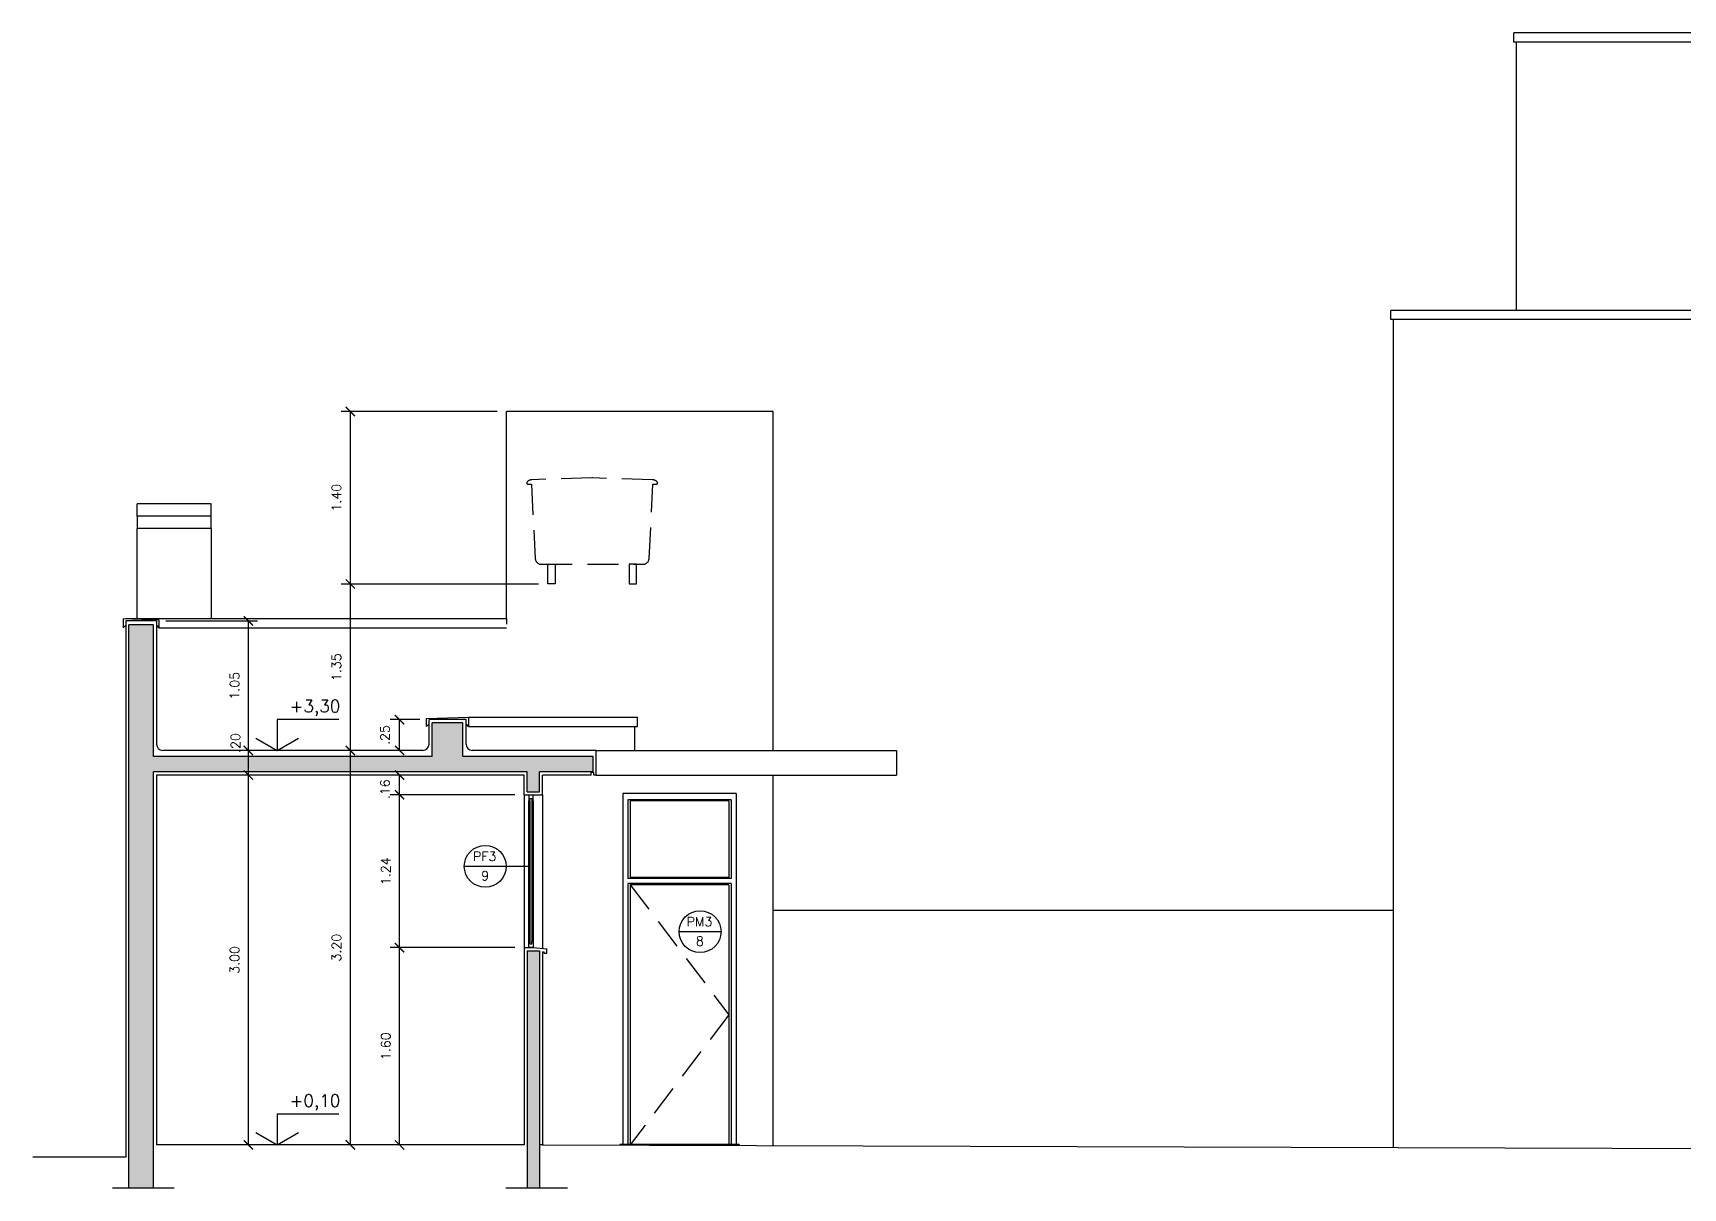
# Model space of a CAD drawing. Header units: millimetres. Extents: x 128 to 761, y 122 to 191.
# Drawn here: x 670.2 to 683.58, y 123.65 to 133.02 of the extents above; entities that cross this region are included whole.
import ezdxf

# ---------------------------------------------------------------- set-up
doc = ezdxf.new("R2010")
doc.units = ezdxf.units.MM
doc.linetypes.add('HIDDEN', pattern=[0.375, 0.25, -0.125])
for name, color, linetype in [('ALV', 5, 'Continuous'), ('CAIX', 2, 'Continuous'), ('CAIXN', 7, 'Continuous'), ('COTAS', 1, 'Continuous'), ('LPROJ', 7, 'HIDDEN'), ('LVISTA01', 8, 'Continuous'), ('LVISTA02', 1, 'Continuous'), ('LVISTA025', 3, 'Continuous'), ('LVISTA03', 4, 'Continuous'), ('NOTAS', 2, 'Continuous'), ('REVEST', 2, 'Continuous'), ('SOLID', 8, 'Continuous')]:
    doc.layers.add(name, color=color, linetype=linetype)
doc.styles.add('60-50', font='romans.shx', dxfattribs={"height": 0.075})
doc.styles.add('80-50', font='romans.shx', dxfattribs={"height": 0.1})
doc.dimstyles.new('50', dxfattribs={"dimtxt": 0.1, "dimasz": 2.5, "dimexe": 1.25, "dimexo": 0.625, "dimgap": 0.075, "dimtad": 1, "dimzin": 0, "dimdsep": 46, "dimtxsty": '60-50', "dimcen": 2.5, "dimclrt": 3, "dimadec": 0, "dimazin": 0, "dimtfac": 1, "dimtmove": 0, "dimatfit": 3, "dimfxl": 1, "dimarcsym": 0})

# ---------------------------------------------------------------- blocks, each defined once
blk = doc.blocks.new('_ARCHTICK')
at = {"color": 0, "linetype": 'ByBlock', "const_width": 0.15}
blk.add_lwpolyline([(-0.5, -0.5), (0.5, 0.5)], dxfattribs=at)
blk = doc.blocks.new('*D526')
at = {"layer": 'COTAS', "color": 0, "lineweight": -2}
blk.add_line((671.947, 124), (671.947, 127), dxfattribs=at)
at = {"layer": 'DEFPOINTS', "color": 0}
for p in [(671.947, 127), (671.947, 127), (671.947, 124)]:
    blk.add_point(p, dxfattribs=at)
at = {"layer": 'COTAS', "color": 0, "lineweight": -2, "xscale": 0.075, "yscale": 0.075, "zscale": 0.075}
for p, rotation in [((671.947, 127), 90), ((671.947, 124), 270)]:
    blk.add_blockref('_ARCHTICK', p, dxfattribs=dict(at, rotation=rotation))
at = {"layer": 'COTAS', "color": 3, "insert": (671.835, 125.5), "char_height": 0.075, "attachment_point": 5, "rotation": 90, "style": '60-50'}
blk.add_mtext('3.00', dxfattribs=at)
blk = doc.blocks.new('*D527')
at = {"layer": 'COTAS', "color": 0, "lineweight": -2}
blk.add_line((671.947, 127), (671.947, 127.2), dxfattribs=at)
at = {"layer": 'DEFPOINTS', "color": 0}
for p in [(671.947, 127.2), (671.947, 127.2), (671.947, 127)]:
    blk.add_point(p, dxfattribs=at)
at = {"layer": 'COTAS', "color": 0, "lineweight": -2, "xscale": 0.075, "yscale": 0.075, "zscale": 0.075}
for p, rotation in [((671.947, 127.2), 90), ((671.947, 127), 270)]:
    blk.add_blockref('_ARCHTICK', p, dxfattribs=dict(at, rotation=rotation))
at = {"layer": 'COTAS', "color": 3, "insert": (671.842, 127.26), "char_height": 0.075, "attachment_point": 5, "rotation": 90, "style": '60-50'}
blk.add_mtext('.20', dxfattribs=at)
blk = doc.blocks.new('*D528')
at = {"layer": 'COTAS', "color": 0, "lineweight": -2}
for p, q in [((671.277, 128.25), (672.022, 128.25)), ((671.947, 127.2), (671.947, 128.25))]:
    blk.add_line(p, q, dxfattribs=at)
at = {"layer": 'DEFPOINTS', "color": 0}
for p in [(671.202, 128.25), (671.947, 128.25), (671.947, 127.2)]:
    blk.add_point(p, dxfattribs=at)
at = {"layer": 'COTAS', "color": 0, "lineweight": -2, "xscale": 0.075, "yscale": 0.075, "zscale": 0.075}
for p, rotation in [((671.947, 128.25), 90), ((671.947, 127.2), 270)]:
    blk.add_blockref('_ARCHTICK', p, dxfattribs=dict(at, rotation=rotation))
at = {"layer": 'COTAS', "color": 3, "insert": (671.835, 127.725), "char_height": 0.075, "attachment_point": 5, "rotation": 90, "style": '60-50'}
blk.add_mtext('1.05', dxfattribs=at)
blk = doc.blocks.new('*D529')
at = {"layer": 'COTAS', "color": 0, "lineweight": -2}
for p, q in [((674.108, 125.6), (673.098, 125.6)), ((673.173, 124), (673.173, 125.6))]:
    blk.add_line(p, q, dxfattribs=at)
at = {"layer": 'DEFPOINTS', "color": 0}
for p in [(673.173, 125.6), (674.183, 125.6), (673.173, 124)]:
    blk.add_point(p, dxfattribs=at)
at = {"layer": 'COTAS', "color": 0, "lineweight": -2, "xscale": 0.075, "yscale": 0.075, "zscale": 0.075}
for p, rotation in [((673.173, 125.6), 90), ((673.173, 124), 270)]:
    blk.add_blockref('_ARCHTICK', p, dxfattribs=dict(at, rotation=rotation))
at = {"layer": 'COTAS', "color": 3, "insert": (673.061, 124.8), "char_height": 0.075, "attachment_point": 5, "rotation": 90, "style": '60-50'}
blk.add_mtext('1.60', dxfattribs=at)
blk = doc.blocks.new('*D530')
at = {"layer": 'COTAS', "color": 0, "lineweight": -2}
for p, q in [((674.108, 126.84), (673.098, 126.84)), ((673.173, 125.6), (673.173, 126.84))]:
    blk.add_line(p, q, dxfattribs=at)
at = {"layer": 'DEFPOINTS', "color": 0}
for p in [(673.173, 126.84), (674.183, 126.84), (674.183, 125.6)]:
    blk.add_point(p, dxfattribs=at)
at = {"layer": 'COTAS', "color": 0, "lineweight": -2, "xscale": 0.075, "yscale": 0.075, "zscale": 0.075}
for p, rotation in [((673.173, 126.84), 90), ((673.173, 125.6), 270)]:
    blk.add_blockref('_ARCHTICK', p, dxfattribs=dict(at, rotation=rotation))
at = {"layer": 'COTAS', "color": 3, "insert": (673.061, 126.22), "char_height": 0.075, "attachment_point": 5, "rotation": 90, "style": '60-50'}
blk.add_mtext('1.24', dxfattribs=at)
blk = doc.blocks.new('*D531')
at = {"layer": 'COTAS', "color": 0, "lineweight": -2}
blk.add_line((673.173, 126.84), (673.173, 127), dxfattribs=at)
at = {"layer": 'DEFPOINTS', "color": 0}
for p in [(673.173, 127), (673.173, 127), (674.183, 126.84)]:
    blk.add_point(p, dxfattribs=at)
at = {"layer": 'COTAS', "color": 0, "lineweight": -2, "xscale": 0.075, "yscale": 0.075, "zscale": 0.075}
for p, rotation in [((673.173, 127), 90), ((673.173, 126.84), 270)]:
    blk.add_blockref('_ARCHTICK', p, dxfattribs=dict(at, rotation=rotation))
at = {"layer": 'COTAS', "color": 3, "insert": (673.055, 126.885), "char_height": 0.075, "attachment_point": 5, "rotation": 90, "style": '60-50'}
blk.add_mtext('.16', dxfattribs=at)
blk = doc.blocks.new('*D532')
at = {"layer": 'COTAS', "color": 0, "lineweight": -2}
for p, q in [((673.337, 127.45), (673.098, 127.45)), ((673.173, 127.2), (673.173, 127.45))]:
    blk.add_line(p, q, dxfattribs=at)
at = {"layer": 'DEFPOINTS', "color": 0}
for p in [(673.173, 127.45), (673.412, 127.45), (673.173, 127.2)]:
    blk.add_point(p, dxfattribs=at)
at = {"layer": 'COTAS', "color": 0, "lineweight": -2, "xscale": 0.075, "yscale": 0.075, "zscale": 0.075}
for p, rotation in [((673.173, 127.45), 90), ((673.173, 127.2), 270)]:
    blk.add_blockref('_ARCHTICK', p, dxfattribs=dict(at, rotation=rotation))
at = {"layer": 'COTAS', "color": 3, "insert": (673.055, 127.325), "char_height": 0.075, "attachment_point": 5, "rotation": 90, "style": '60-50'}
blk.add_mtext('.25', dxfattribs=at)
blk = doc.blocks.new('*D533')
at = {"layer": 'COTAS', "color": 0, "lineweight": -2}
blk.add_line((672.774, 124), (672.774, 127.2), dxfattribs=at)
at = {"layer": 'DEFPOINTS', "color": 0}
for p in [(672.774, 127.2), (672.774, 127.2), (672.774, 124)]:
    blk.add_point(p, dxfattribs=at)
at = {"layer": 'COTAS', "color": 0, "lineweight": -2, "xscale": 0.075, "yscale": 0.075, "zscale": 0.075}
for p, rotation in [((672.774, 127.2), 90), ((672.774, 124), 270)]:
    blk.add_blockref('_ARCHTICK', p, dxfattribs=dict(at, rotation=rotation))
at = {"layer": 'COTAS', "color": 3, "insert": (672.661, 125.6), "char_height": 0.075, "attachment_point": 5, "rotation": 90, "style": '60-50'}
blk.add_mtext('3.20', dxfattribs=at)
blk = doc.blocks.new('*D534')
at = {"layer": 'COTAS', "color": 0, "lineweight": -2}
for p, q in [((674.3, 128.55), (672.699, 128.55)), ((672.774, 127.2), (672.774, 128.55))]:
    blk.add_line(p, q, dxfattribs=at)
at = {"layer": 'DEFPOINTS', "color": 0}
for p in [(672.774, 128.55), (674.375, 128.55), (672.774, 127.2)]:
    blk.add_point(p, dxfattribs=at)
at = {"layer": 'COTAS', "color": 0, "lineweight": -2, "xscale": 0.075, "yscale": 0.075, "zscale": 0.075}
for p, rotation in [((672.774, 128.55), 90), ((672.774, 127.2), 270)]:
    blk.add_blockref('_ARCHTICK', p, dxfattribs=dict(at, rotation=rotation))
at = {"layer": 'COTAS', "color": 3, "insert": (672.661, 127.875), "char_height": 0.075, "attachment_point": 5, "rotation": 90, "style": '60-50'}
blk.add_mtext('1.35', dxfattribs=at)
blk = doc.blocks.new('*D535')
at = {"layer": 'COTAS', "color": 0, "lineweight": -2}
for p, q in [((673.965, 129.95), (672.699, 129.95)), ((672.774, 128.55), (672.774, 129.95))]:
    blk.add_line(p, q, dxfattribs=at)
at = {"layer": 'DEFPOINTS', "color": 0}
for p in [(672.774, 129.95), (674.04, 129.95), (674.375, 128.55)]:
    blk.add_point(p, dxfattribs=at)
at = {"layer": 'COTAS', "color": 0, "lineweight": -2, "xscale": 0.075, "yscale": 0.075, "zscale": 0.075}
for p, rotation in [((672.774, 129.95), 90), ((672.774, 128.55), 270)]:
    blk.add_blockref('_ARCHTICK', p, dxfattribs=dict(at, rotation=rotation))
at = {"layer": 'COTAS', "color": 3, "insert": (672.661, 129.25), "char_height": 0.075, "attachment_point": 5, "rotation": 90, "style": '60-50'}
blk.add_mtext('1.40', dxfattribs=at)

msp = doc.modelspace()

# ---------------------------------------------------------------- hatches: boundary and pattern name
at = {"layer": 'SOLID'}
h = msp.add_hatch(color=256, dxfattribs=at)
h.paths.add_polyline_path([(670.9767, 123.6502), (671.1767, 123.6502), (671.1767, 127.0252), (674.2079, 127.0252), (674.2079, 126.8652), (674.3079, 126.8652), (674.3079, 127.0252), (674.7427, 127.0252), (674.7427, 127.1502), (673.6873, 127.1502), (673.6873, 127.4252), (673.4373, 127.4252), (673.4373, 127.1502), (671.1767, 127.1502), (671.1767, 128.2202), (670.9767, 128.2202)])
h.paths.add_polyline_path([(674.3079, 125.5752), (674.2079, 125.5752), (674.2079, 123.6502), (674.3079, 123.6502)], flags=17)

# ---------------------------------------------------------------- linework, layer by layer
at = {"layer": 'ALV'}
for p, q in [((670.9767, 123.6502), (670.9767, 128.2202)), ((671.1767, 128.2202), (670.9767, 128.2202)), ((671.1767, 127.1502), (671.1767, 128.2202)), ((673.4373, 127.1502), (673.4373, 127.4252)), ((673.6873, 127.4252), (673.4373, 127.4252)), ((673.6873, 127.1502), (673.6873, 127.4252)), ((673.4373, 127.1502), (671.1767, 127.1502)), ((674.7427, 127.1502), (673.6873, 127.1502)), ((674.7427, 127.0252), (674.7427, 127.1502)), ((671.1767, 123.6502), (671.1767, 127.0252)), ((674.2079, 127.0252), (671.1767, 127.0252)), ((674.2079, 126.8652), (674.2079, 127.0252)), ((674.7427, 127.0252), (674.3079, 127.0252)), ((674.3079, 126.8652), (674.3079, 127.0252)), ((674.2079, 126.8652), (674.3079, 126.8652)), ((674.2079, 125.5752), (674.3079, 125.5752)), ((674.2079, 125.5752), (674.2079, 123.6502)), ((674.3079, 125.5752), (674.3079, 123.6502))]:
    msp.add_line(p, q, dxfattribs=at)
at = {"layer": 'CAIX'}
for p, q in [((670.9317, 128.2702), (670.9317, 128.1952)), ((670.9317, 128.2702), (671.2217, 128.2602)), ((670.9317, 128.1952), (670.9517, 128.2152)), ((671.2017, 128.2152), (671.2217, 128.1952)), ((671.2217, 128.2602), (671.2217, 128.1952)), ((674.2204, 126.8402), (674.2204, 126.7902)), ((674.2204, 126.7902), (674.2304, 126.7902)), ((674.2304, 126.7902), (674.2304, 126.8102)), ((674.2304, 126.8102), (674.2454, 126.8102)), ((674.2304, 126.7902), (674.2304, 125.6502)), ((674.2454, 126.8102), (674.2454, 126.7902)), ((674.2454, 126.7902), (674.2454, 125.6502)), ((674.2454, 126.7902), (674.2554, 126.7902)), ((674.2554, 126.7902), (674.2554, 126.8402))]:
    msp.add_line(p, q, dxfattribs=at)
msp.add_lwpolyline([(673.4123, 127.4152), (673.3923, 127.3952), (673.3923, 127.4602), (673.7323, 127.4702), (673.7323, 127.3952), (673.7123, 127.4152)], dxfattribs=at)
msp.add_lwpolyline([(674.2454, 125.6302), (674.2454, 125.6502), (674.2554, 125.6502), (674.2554, 125.6002), (674.2204, 125.6002), (674.2204, 125.6502), (674.2304, 125.6502), (674.2304, 125.6302)], close=True, dxfattribs=at)
at = {"layer": 'CAIXN', "color": 8, "ltscale": 0.5}
for p, q in [((673.6983, 126.2599), (674.2304, 126.2599)), ((675.4408, 125.7298), (675.7808, 125.7298))]:
    msp.add_line(p, q, dxfattribs=at)
for centre in [(673.8683, 126.2599), (675.6108, 125.7298)]:
    msp.add_circle(centre, 0.17, dxfattribs=at)
at = {"layer": 'LPROJ'}
for p, q in [((675.0436, 126.1102), (675.8436, 125.0552)), ((675.8436, 125.0552), (675.0436, 124.0002))]:
    msp.add_line(p, q, dxfattribs=at)
msp.add_lwpolyline([(674.2456, 129.3961, 0.1914569), (674.2117, 129.3815), (674.2074, 129.3772, 0.6681786), (674.2145, 129.3602), (674.2429, 129.3602), (674.273, 128.7577, 0.3996556), (674.3229, 128.7102), (675.1478, 128.7102, 0.3996556), (675.1977, 128.7577), (675.2279, 129.3602), (675.2562, 129.3602, 0.6681786), (675.2633, 129.3772), (675.259, 129.3815, 0.1914569), (675.2251, 129.3961), (674.7368, 129.4101, 0.0143646), (674.7339, 129.4101)], format="xyb", close=True, dxfattribs=at)
for points in [[(674.4354, 128.7102), (674.4354, 128.5502), (674.3754, 128.5502), (674.3754, 128.7102)], [(675.0954, 128.7102), (675.0354, 128.7102), (675.0354, 128.5502), (675.0954, 128.5502)]]:
    msp.add_lwpolyline(points, close=True, dxfattribs=at)
at = {"layer": 'LVISTA01'}
msp.add_line((681.2323, 125.9002), (676.2043, 125.9002), dxfattribs=at)
at = {"layer": 'LVISTA02'}
for p, q in [((683.9823, 132.9452), (682.2323, 132.9452)), ((683.9823, 130.6952), (681.2323, 130.6952)), ((671.0449, 129.1002), (671.0449, 129.0002)), ((671.6449, 129.0002), (671.6449, 129.1002)), ((674.0404, 128.2702), (674.0404, 128.2252)), ((671.2217, 128.1952), (674.0404, 128.1952)), ((673.7323, 127.4702), (675.1027, 127.4702)), ((675.1027, 127.3952), (675.1027, 127.4702)), ((673.7323, 127.3952), (675.1027, 127.3952)), ((675.0827, 127.2002), (675.0827, 127.3952)), ((674.7677, 127.2002), (677.2031, 127.2002)), ((677.2031, 127.2002), (677.2031, 127.0002)), ((674.7677, 127.0002), (677.2031, 127.0002)), ((676.2043, 123.9943), (676.2043, 127.0002)), ((674.1829, 126.8402), (674.1829, 125.6002)), ((674.2204, 125.6502), (674.2204, 126.7902)), ((674.2554, 126.7902), (674.2554, 125.6502)), ((674.3329, 126.8402), (674.3329, 125.5932)), ((674.9836, 126.8502), (674.9836, 124.0002)), ((675.9036, 126.8502), (674.9836, 126.8502)), ((675.0236, 126.8002), (675.0236, 126.1602)), ((675.8636, 126.8002), (675.0236, 126.8002)), ((675.0436, 126.7902), (675.0436, 126.1702)), ((675.8436, 126.7902), (675.0436, 126.7902)), ((675.8436, 126.7902), (675.8436, 126.1702)), ((675.8636, 126.8002), (675.8636, 126.1602)), ((675.9036, 126.8502), (675.9036, 124.0002)), ((675.8636, 126.1602), (675.0236, 126.1602)), ((675.8636, 126.1202), (675.0236, 126.1202)), ((675.0236, 126.1202), (675.0236, 124.0002)), ((675.8436, 126.1702), (675.0436, 126.1702)), ((675.8436, 126.1102), (675.0436, 126.1102)), ((675.0436, 126.1102), (675.0436, 124.0002)), ((675.8436, 126.1102), (675.8436, 124.0002)), ((675.8636, 126.1202), (675.8636, 124.0002)), ((675.9286, 124.0026), (674.9586, 124.0026)), ((674.9586, 124.0026), (674.9586, 123.9982)), ((675.9286, 124.0026), (675.9286, 123.9952))]:
    msp.add_line(p, q, dxfattribs=at)
at = {"layer": 'LVISTA025', "color": 5}
for p, q in [((684.0023, 133.0202), (682.2123, 133.0202)), ((682.2123, 132.9452), (682.2123, 133.0202)), ((682.2323, 132.9452), (682.2123, 132.9452)), ((682.2323, 130.7702), (682.2323, 132.9452))]:
    msp.add_line(p, q, dxfattribs=at)
at = {"layer": 'LVISTA025'}
for p, q in [((674.0404, 128.2702), (674.0404, 129.9502)), ((676.2043, 129.9502), (674.0404, 129.9502)), ((676.2043, 127.2002), (676.2043, 129.9502)), ((670.9517, 128.2702), (674.0404, 128.2702))]:
    msp.add_line(p, q, dxfattribs=at)
at = {"layer": 'LVISTA025', "color": 2}
for p, q in [((671.6449, 129.2002), (671.0449, 129.2002)), ((671.0449, 129.1002), (671.0449, 129.2002)), ((671.6449, 129.1002), (671.6449, 129.2002)), ((671.6449, 129.1002), (671.0449, 129.1002)), ((671.0449, 128.2702), (671.0449, 129.0002)), ((671.6449, 129.0002), (671.0449, 129.0002)), ((671.6449, 129.0002), (671.6449, 128.2702))]:
    msp.add_line(p, q, dxfattribs=at)
at = {"layer": 'LVISTA03', "color": 6}
for p, q in [((681.2123, 130.6952), (681.2123, 130.7702)), ((683.9823, 130.7702), (681.2123, 130.7702)), ((681.2323, 130.6952), (681.2123, 130.6952)), ((681.2323, 130.6952), (681.2323, 123.9752))]:
    msp.add_line(p, q, dxfattribs=at)
at = {"layer": 'NOTAS'}
for p, q in [((671.3445, 123.6502), (670.8438, 123.6502)), ((674.5353, 123.6502), (674.0346, 123.6502))]:
    msp.add_line(p, q, dxfattribs=at)
for points in [[(672.6814, 127.4502), (672.1814, 127.4502), (672.1814, 127.2002)], [(672.6814, 124.2502), (672.1814, 124.2502), (672.1814, 124.0002)]]:
    msp.add_lwpolyline(points, dxfattribs=at)
at = {"layer": 'NOTAS', "color": 3}
for points in [[(672.0082, 127.3002), (672.1814, 127.2002), (672.3546, 127.3002)], [(672.0082, 124.1002), (672.1814, 124.0002), (672.3546, 124.1002)]]:
    msp.add_lwpolyline(points, dxfattribs=at)
at = {"layer": 'REVEST'}
for p, q in [((670.9517, 128.2502), (670.9517, 123.9002)), ((671.2017, 128.2502), (670.9517, 128.2502)), ((671.2017, 128.2502), (671.2017, 127.2502)), ((673.4123, 127.2502), (673.4123, 127.4502)), ((673.7123, 127.4502), (673.4123, 127.4502)), ((673.7123, 127.2502), (673.7123, 127.4502)), ((673.3623, 127.2002), (671.2517, 127.2002)), ((674.7677, 127.2002), (673.7623, 127.2002)), ((674.7677, 127.0002), (674.7677, 127.2002)), ((674.7477, 127.0202), (674.7277, 127.0202)), ((674.7277, 127.0002), (674.7277, 127.0202)), ((674.7477, 127.0002), (674.7477, 127.0202)), ((671.2017, 127.0002), (671.2017, 124.0002)), ((674.1829, 127.0002), (671.2017, 127.0002)), ((674.1829, 126.8402), (674.1829, 127.0002)), ((674.3329, 126.8402), (674.3329, 127.0002)), ((674.7277, 127.0002), (674.3329, 127.0002)), ((674.7677, 127.0002), (674.7477, 127.0002)), ((674.1829, 126.8402), (674.3329, 126.8402)), ((674.1829, 125.6002), (674.1829, 124.0002)), ((674.1829, 125.6002), (674.2554, 125.6002)), ((674.2554, 125.6002), (674.3666, 125.5902)), ((674.3329, 125.5652), (674.3329, 124.0002)), ((674.3329, 125.5652), (674.3466, 125.5652)), ((674.3466, 125.5552), (674.3466, 125.5652)), ((674.3466, 125.5552), (674.3666, 125.5552)), ((674.3666, 125.5552), (674.3666, 125.5902)), ((674.1829, 124.0002), (671.2017, 124.0002)), ((674.3404, 124.0002), (674.3079, 124.0002)), ((674.3329, 124.0002), (706.1573, 123.9002)), ((670.9517, 123.9002), (670.1998, 123.9002))]:
    msp.add_line(p, q, dxfattribs=at)
for centre, start, end in [((671.2517, 127.2502), 180, 270), ((673.3623, 127.2502), 270, 0), ((673.7623, 127.2502), 180, 270)]:
    msp.add_arc(centre, 0.05, start, end, dxfattribs=at)

# ---------------------------------------------------------------- texts
at = {"layer": 'CAIXN', "color": 2, "ltscale": 0.5, "char_height": 0.075, "attachment_point": 5, "style": '60-50'}
for s, insert in [('PF3', (673.8637, 126.3408)), ('9', (673.8665, 126.1831)), ('PM3', (675.6062, 125.8107)), ('8', (675.609, 125.653))]:
    msp.add_mtext(s, dxfattribs=dict(at, insert=insert))
at = {"layer": 'NOTAS', "color": 3, "style": '80-50'}
for s, p in [('+3,30', (672.2817, 127.5093)), ('+0,10', (672.2817, 124.3093))]:
    msp.add_text(s, height=0.1, dxfattribs=at).set_placement(p)

# ---------------------------------------------------------------- dimensions: what is measured, and where the dimension line sits
at = {"layer": 'COTAS'}
for base, p1, p2, override, picture, middle in [((672.7739, 129.9502), (674.3754, 128.5502), (674.0404, 129.9502), {"dimasz": 0.075, "dimexe": 0.075, "dimexo": 0.075, "dimzin": 4, "dimblk1": 'ARCHTICK', "dimblk2": 'ARCHTICK', "dimsah": 1, "dimse1": 1, "dimtofl": 0, "dimtmove": 2}, '*D535', (672.6614, 129.2502)), ((672.7739, 128.5502), (672.7739, 127.2002), (674.3754, 128.5502), {"dimasz": 0.075, "dimexe": 0.075, "dimexo": 0.075, "dimzin": 4, "dimblk1": 'ARCHTICK', "dimblk2": 'ARCHTICK', "dimsah": 1, "dimse1": 1, "dimtofl": 0, "dimtmove": 2}, '*D534', (672.6614, 127.8752)), ((671.9473, 128.2502), (671.9473, 127.2002), (671.2017, 128.2502), {"dimasz": 0.075, "dimexe": 0.075, "dimexo": 0.075, "dimzin": 4, "dimblk1": 'ARCHTICK', "dimblk2": 'ARCHTICK', "dimsah": 1, "dimtofl": 0, "dimtmove": 2}, '*D528', (671.8348, 127.7252)), ((672.7739, 127.2002), (672.7739, 124.0002), (672.7739, 127.2002), {"dimasz": 0.075, "dimexe": 0.075, "dimexo": 0.075, "dimzin": 4, "dimblk1": 'ARCHTICK', "dimblk2": 'ARCHTICK', "dimsah": 1, "dimtofl": 0, "dimtmove": 2}, '*D533', (672.6614, 125.6002)), ((671.9473, 127.0002), (671.9473, 124.0002), (671.9473, 127.0002), {"dimasz": 0.075, "dimexe": 0.075, "dimexo": 0.075, "dimzin": 4, "dimblk1": 'ARCHTICK', "dimblk2": 'ARCHTICK', "dimsah": 1, "dimtofl": 0, "dimtmove": 2}, '*D526', (671.8348, 125.5002)), ((673.1731, 126.8402), (674.1829, 125.6002), (674.1829, 126.8402), {"dimasz": 0.075, "dimexe": 0.075, "dimexo": 0.075, "dimzin": 4, "dimblk1": 'ARCHTICK', "dimblk2": 'ARCHTICK', "dimsah": 1, "dimse1": 1, "dimtofl": 0, "dimtmove": 2}, '*D530', (673.0606, 126.2202)), ((673.1731, 125.6002), (673.1731, 124.0002), (674.1829, 125.6002), {"dimasz": 0.075, "dimexe": 0.075, "dimexo": 0.075, "dimzin": 4, "dimblk1": 'ARCHTICK', "dimblk2": 'ARCHTICK', "dimsah": 1, "dimtofl": 0, "dimtmove": 2}, '*D529', (673.0606, 124.8002))]:
    dim = msp.add_linear_dim(base=base, p1=p1, p2=p2, angle=90, dimstyle='50', override=override, dxfattribs=at)
    dim.commit()
    dim.dimension.update_dxf_attribs({"geometry": picture, "text_midpoint": middle})
for base, p1, p2, picture, middle in [((673.1731, 127.4502), (673.1731, 127.2002), (673.4123, 127.4502), '*D532', (673.0554, 127.3252)), ((671.9473, 127.2002), (671.9473, 127.0002), (671.9473, 127.2002), '*D527', (671.8418, 127.2601)), ((673.1731, 127.0002), (674.1829, 126.8402), (673.1731, 127.0002), '*D531', (673.0554, 126.885))]:
    dim = msp.add_linear_dim(base=base, p1=p1, p2=p2, angle=90, dimstyle='50', override={"dimasz": 0.075, "dimexe": 0.075, "dimexo": 0.075, "dimzin": 4, "dimblk1": 'ARCHTICK', "dimblk2": 'ARCHTICK', "dimsah": 1, "dimse1": 1, "dimtofl": 0, "dimtmove": 2}, dxfattribs=at)
    dim.commit()
    dim.dimension.update_dxf_attribs({"geometry": picture, "text_midpoint": middle, "dimtype": 160})

doc.saveas('drawing.dxf')
